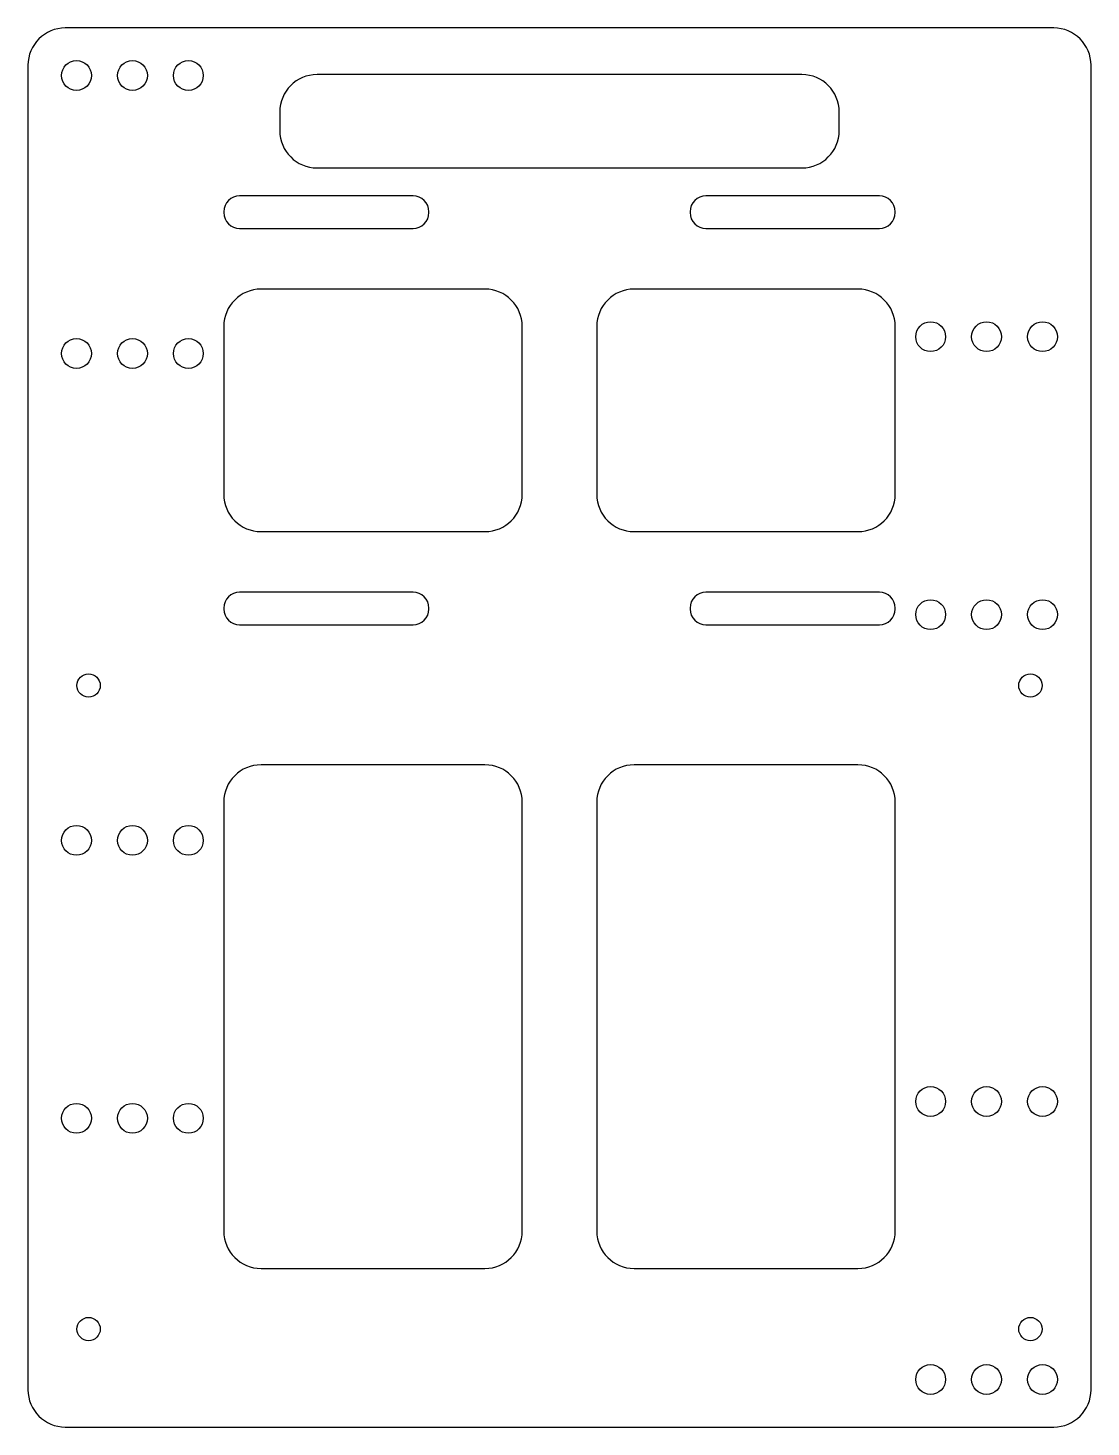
# Model space of a CAD drawing. Header units: millimetres. Extents: x -57 to 57, y -75 to 75.
import ezdxf

# ---------------------------------------------------------------- set-up
doc = ezdxf.new("R2010")
doc.units = ezdxf.units.MM

msp = doc.modelspace()

# ---------------------------------------------------------------- linework, layer by layer
at = {"layer": 'CUT'}
for p, q in [((53, 75), (-53, 75)), ((-57, 71), (-57, -71)), ((57, -71), (57, 71)), ((26, 70), (-26, 70)), ((-30, 66), (-30, 64)), ((30, 64), (30, 66)), ((-26, 60), (26, 60)), ((-15.7, 57), (-34.3, 57)), ((34.3, 57), (15.7, 57)), ((-36, 55.3), (-36, 55.2)), ((-14, 55.2), (-14, 55.3)), ((14, 55.3), (14, 55.2)), ((36, 55.2), (36, 55.3)), ((-34.3, 53.5), (-15.7, 53.5)), ((15.7, 53.5), (34.3, 53.5)), ((-8, 47), (-32, 47)), ((32, 47), (8, 47)), ((-36, 43), (-36, 25)), ((-4, 25), (-4, 43)), ((4, 43), (4, 25)), ((36, 25), (36, 43)), ((-32, 21), (-8, 21)), ((8, 21), (32, 21)), ((-15.7, 14.5), (-34.3, 14.5)), ((34.3, 14.5), (15.7, 14.5)), ((-36, 12.8), (-36, 12.7)), ((-14, 12.7), (-14, 12.8)), ((14, 12.8), (14, 12.7)), ((36, 12.7), (36, 12.8)), ((-34.3, 11), (-15.7, 11)), ((15.7, 11), (34.3, 11)), ((-8, -4), (-32, -4)), ((32, -4), (8, -4)), ((-36, -8), (-36, -54)), ((-4, -54), (-4, -8)), ((4, -8), (4, -54)), ((36, -54), (36, -8)), ((-32, -58), (-8, -58)), ((8, -58), (32, -58)), ((-53, -75), (53, -75))]:
    msp.add_line(p, q, dxfattribs=at)
for centre, radius in [((-51.8, 69.9), 1.6), ((-45.8, 69.9), 1.6), ((-39.8, 69.9), 1.6), ((39.8, 41.9), 1.6), ((45.8, 41.9), 1.6), ((51.8, 41.9), 1.6), ((-51.8, 40.1), 1.6), ((-45.8, 40.1), 1.6), ((-39.8, 40.1), 1.6), ((39.8, 12.1), 1.6), ((45.8, 12.1), 1.6), ((51.8, 12.1), 1.6), ((-50.5, 4.5), 1.25), ((50.5, 4.5), 1.25), ((-51.8, -12.1), 1.6), ((-45.8, -12.1), 1.6), ((-39.8, -12.1), 1.6), ((39.8, -40.1), 1.6), ((45.8, -40.1), 1.6), ((51.8, -40.1), 1.6), ((-51.8, -41.9), 1.6), ((-45.8, -41.9), 1.6), ((-39.8, -41.9), 1.6), ((-50.5, -64.5), 1.25), ((50.5, -64.5), 1.25), ((39.8, -69.9), 1.6), ((45.8, -69.9), 1.6), ((51.8, -69.9), 1.6)]:
    msp.add_circle(centre, radius, dxfattribs=at)
for centre, radius, start, end in [((-53, 71), 4, 90, 180), ((53, 71), 4, 0, 90), ((-26, 66), 4, 90, 180), ((26, 66), 4, 0, 90), ((-26, 64), 4, 180, 270), ((26, 64), 4, 270, 360), ((-34.3, 55.3), 1.7, 90, 180), ((-15.7, 55.3), 1.7, 0, 90), ((15.7, 55.3), 1.7, 90, 180), ((34.3, 55.3), 1.7, 0, 90), ((-34.3, 55.2), 1.7, 180, 270), ((-15.7, 55.2), 1.7, 270, 360), ((15.7, 55.2), 1.7, 180, 270), ((34.3, 55.2), 1.7, 270, 360), ((-32, 43), 4, 90, 180), ((-8, 43), 4, 0, 90), ((8, 43), 4, 90, 180), ((32, 43), 4, 0, 90), ((-32, 25), 4, 180, 270), ((-8, 25), 4, 270, 360), ((8, 25), 4, 180, 270), ((32, 25), 4, 270, 360), ((-34.3, 12.8), 1.7, 90, 180), ((-15.7, 12.8), 1.7, 0, 90), ((15.7, 12.8), 1.7, 90, 180), ((34.3, 12.8), 1.7, 0, 90), ((-34.3, 12.7), 1.7, 180, 270), ((-15.7, 12.7), 1.7, 270, 360), ((15.7, 12.7), 1.7, 180, 270), ((34.3, 12.7), 1.7, 270, 360), ((-32, -8), 4, 90, 180), ((-8, -8), 4, 0, 90), ((8, -8), 4, 90, 180), ((32, -8), 4, 0, 90), ((-32, -54), 4, 180, 270), ((-8, -54), 4, 270, 360), ((8, -54), 4, 180, 270), ((32, -54), 4, 270, 360), ((-53, -71), 4, 180, 270), ((53, -71), 4, 270, 360)]:
    msp.add_arc(centre, radius, start, end, dxfattribs=at)

doc.saveas('drawing.dxf')
